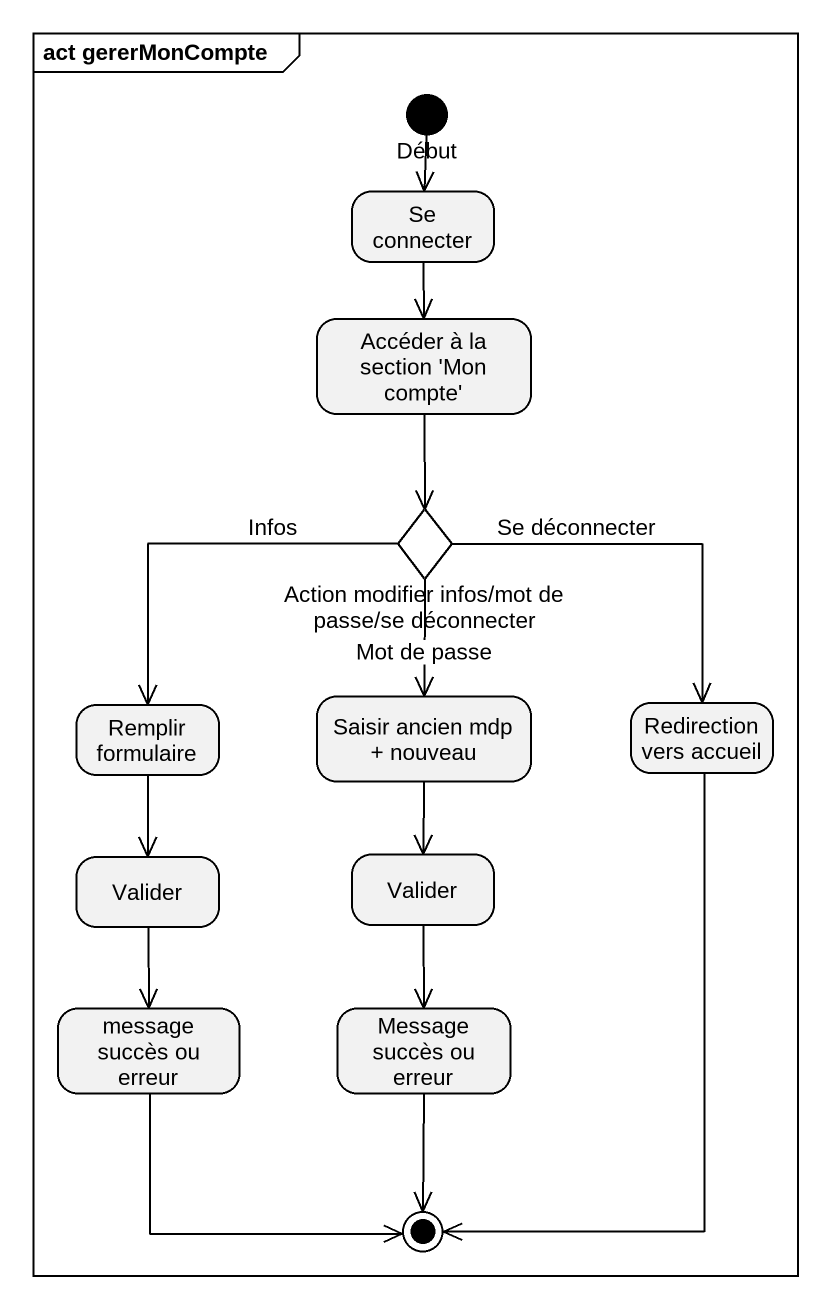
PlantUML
@startuml
mainframe act gererMonCompte
hide empty description
state Début <<start>>
state "Se connecter" as Se_connecter
state "Accéder à la section 'Mon compte'" as Accéder_à_la_section_Mon
state "Action modifier infos/mot de passe/se déconnecter" as Action_modifier_infos_mot <<choice>>
state "Remplir formulaire" as Remplir_formulaire
state "Saisir ancien mdp + nouveau" as Saisir_ancien_mdp_nouveau
state "Redirection vers accueil" as Redirection_vers_accueil
state Valider
state "Valider" as Valider_2
state "message succès ou erreur" as message_succès_ou_erreur
state "Message succès ou erreur" as Message_succès_ou_erreur
Début --> Se_connecter
Se_connecter --> Accéder_à_la_section_Mon
Accéder_à_la_section_Mon --> Action_modifier_infos_mot
Action_modifier_infos_mot --> Remplir_formulaire : Infos
Action_modifier_infos_mot --> Saisir_ancien_mdp_nouveau : Mot de passe
Action_modifier_infos_mot --> Redirection_vers_accueil : Se déconnecter
Remplir_formulaire --> Valider
Saisir_ancien_mdp_nouveau --> Valider_2
Valider --> message_succès_ou_erreur
Valider_2 --> Message_succès_ou_erreur
Redirection_vers_accueil --> [*]
message_succès_ou_erreur --> [*]
Message_succès_ou_erreur --> [*]
@enduml
